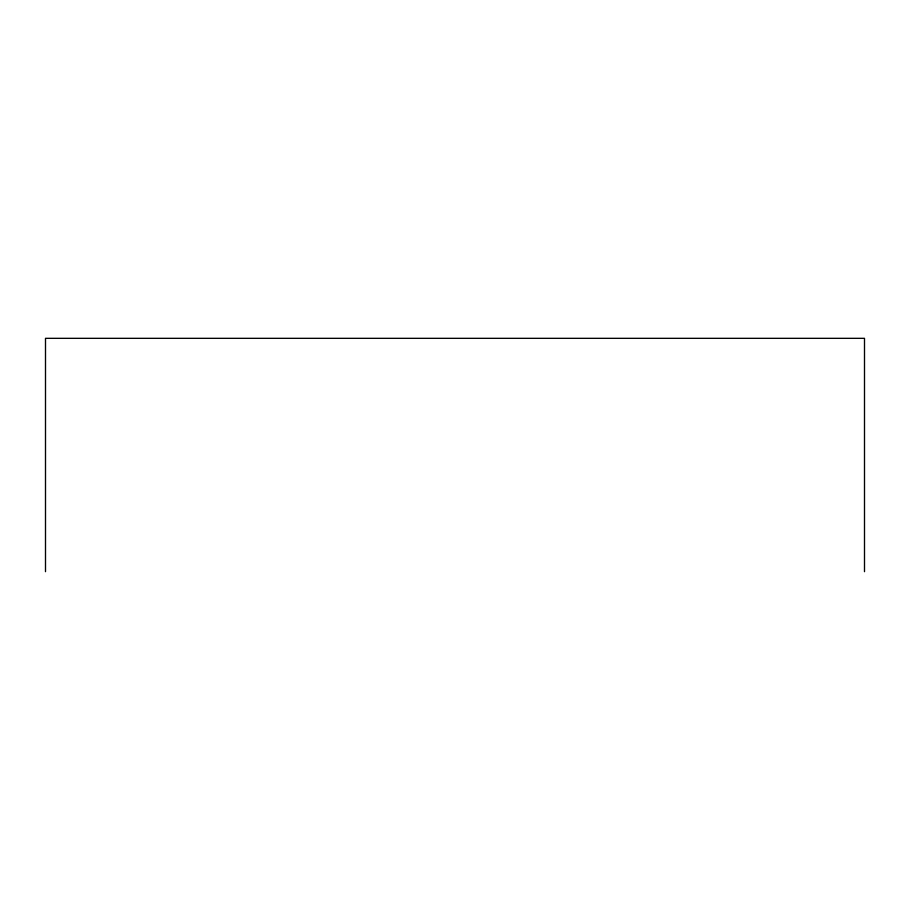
<?xml version="1.0" encoding="UTF-8"?>
<svg xmlns="http://www.w3.org/2000/svg" width="910" height="910" viewBox="0 0 910 910"><rect width="100%" height="100%" fill="white"/><g stroke="black" fill="none" stroke-linecap="round" stroke-linejoin="round"><path stroke-width="1.36" d="M864.5 571.673L864.5 338.327L45.5 338.327L45.5 571.673"/></g></svg>
